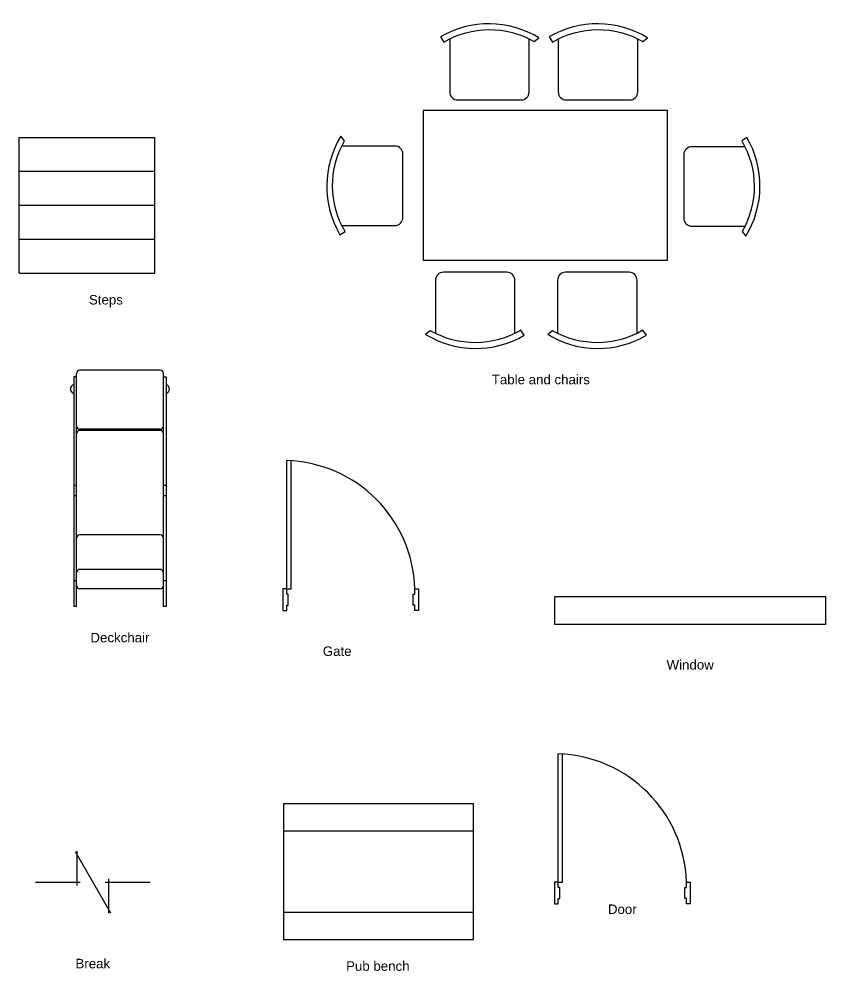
# Model space of a CAD drawing. Header units: metres. Extents: x -1.9 to 9.2, y 0.3 to 7.4.
# Drawn here: x -1.94 to 4, y 0.35 to 7.35 of the extents above; entities that cross this region are included whole.
import ezdxf

# ---------------------------------------------------------------- set-up
doc = ezdxf.new("R2010")
doc.units = ezdxf.units.M
doc.layers.get('0').update_dxf_attribs({"lineweight": 25, "true_color": 0xffffff})
doc.layers.add('Buildings', color=6, linetype='Continuous', lineweight=25, true_color=0xff00ff)
doc.layers.add('Furniture', color=136, linetype='Continuous', lineweight=25, true_color=0x008080)
doc.styles.add('textstyle18', font='')
doc.styles.add('textstyle19', font='')
doc.styles.add('textstyle20', font='')
doc.styles.add('textstyle21', font='')
doc.styles.add('textstyle22', font='')
doc.styles.add('textstyle23', font='')
doc.styles.add('textstyle24', font='')
doc.styles.add('textstyle25', font='')
doc.styles.get('textstyle18').set_extended_font_data('Arial')
doc.styles.get('textstyle19').set_extended_font_data('Arial')
doc.styles.get('textstyle20').set_extended_font_data('Arial')
doc.styles.get('textstyle21').set_extended_font_data('Arial')
doc.styles.get('textstyle22').set_extended_font_data('Arial')
doc.styles.get('textstyle23').set_extended_font_data('Arial')
doc.styles.get('textstyle24').set_extended_font_data('Arial')
doc.styles.get('textstyle25').set_extended_font_data('Arial')

# ---------------------------------------------------------------- blocks, each defined once
blk = doc.blocks.new('Structure - window')
at = {"layer": 'Buildings', "flags": 128}
blk.add_lwpolyline([(0, -0.1), (1, -0.1), (1, 0.1), (0, 0.1)], close=True, dxfattribs=at)
blk = doc.blocks.new('Building - Door')
at = {"layer": 'Buildings'}
for p, q in [((0.028, 0), (0.028, 0.944)), ((0.06, 0), (0.06, 0.9434)), ((0, 0), (0, -0.16)), ((0.028, 0), (0, 0)), ((0.028, -0.04), (0.028, 0)), ((0.04, -0.04), (0.028, -0.04)), ((0.04, -0.12), (0.04, -0.04)), ((0.028, -0.16), (0.028, -0.12)), ((0.028, -0.12), (0.04, -0.12)), ((0, -0.16), (0.028, -0.16))]:
    blk.add_line(p, q, dxfattribs=at)
blk.add_lwpolyline([(0.028, 0), (0.06, 0)], dxfattribs=at)
blk.add_lwpolyline([(1, 0), (1, -0.16), (0.972, -0.16), (0.972, -0.12), (0.96, -0.12), (0.96, -0.04), (0.972, -0.04), (0.972, 0)], close=True, dxfattribs=at)
blk.add_arc((-0.0014, -0.0294), 0.9738, 1.72729, 88.27271, dxfattribs=at)
blk = doc.blocks.new('Furniture - Gate')
at = {"layer": 'Furniture'}
for p, q in [((0.028, 0.16), (0.028, 1.104)), ((0.06, 0.16), (0.06, 1.1034)), ((0, 0.16), (0, 0)), ((0.028, 0.16), (0, 0.16)), ((0.028, 0.12), (0.028, 0.16)), ((0.04, 0.12), (0.028, 0.12)), ((0.04, 0.04), (0.04, 0.12)), ((0.028, 0), (0.028, 0.04)), ((0.028, 0.04), (0.04, 0.04)), ((0, 0), (0.028, 0))]:
    blk.add_line(p, q, dxfattribs=at)
blk.add_lwpolyline([(0.028, 0.16), (0.06, 0.16)], dxfattribs=at)
blk.add_lwpolyline([(1, 0.16), (1, 0), (0.972, 0), (0.972, 0.04), (0.96, 0.04), (0.96, 0.12), (0.972, 0.12), (0.972, 0.16)], close=True, dxfattribs=at)
blk.add_arc((-0.0014, 0.1306), 0.9738, 1.72729, 88.27271, dxfattribs=at)
blk = doc.blocks.new('Furniture - Steps')
at = {"layer": 'Furniture'}
for p, q in [((0, 0), (0, 1)), ((0, 1), (1, 1)), ((1, 0), (1, 1)), ((0, 0.75), (1, 0.75)), ((0, 0.5), (1, 0.5)), ((0, 0.25), (1, 0.25)), ((0, 0), (1, 0))]:
    blk.add_line(p, q, dxfattribs=at)
blk = doc.blocks.new('Buildings - Breakline')
at = {"layer": 'Buildings'}
for p, q in [((0.2921, 0.2252), (0.5521, -0.2252)), ((0.3048, 0.2286), (0.3048, -0.0254)), ((0, 0), (0.3302, 0)), ((0.514, 0), (0.8442, 0)), ((0.5394, -0.2286), (0.5394, 0.0254))]:
    blk.add_line(p, q, dxfattribs=at)
blk = doc.blocks.new('Picnic table kids')
at = {"layer": 'Furniture', "flags": 128}
for points in [[(0, 0.8), (1.4, 0.8), (1.4, 1), (0, 1)], [(0, 0), (1.4, 0), (1.4, 1), (0, 1)], [(0, 0), (1.4, 0), (1.4, 0.2), (0, 0.2)]]:
    blk.add_lwpolyline(points, close=True, dxfattribs=at)
blk = doc.blocks.new('chair')
at = {"layer": 'Furniture', "flags": 128}
blk.add_lwpolyline([(0.2901, 0.1154), (0.2901, 0.507, 0.414214), (0.2316, 0.5656), (-0.2367, 0.5656, 0.414214), (-0.2952, 0.507), (-0.2952, 0.1154)], format="xyb", dxfattribs=at)
blk.add_lwpolyline([(-0.3675, 0.1086, 0.276838), (0.3584, 0.1016), (0.3336, 0.1389, -0.269739), (-0.3333, 0.1357)], format="xyb", close=True, dxfattribs=at)
blk = doc.blocks.new('Furniture - Table and chairs')
at = {"layer": 'Furniture', "flags": 128}
blk.add_lwpolyline([(-0.585, -0.5442), (1.215, -0.5442), (1.215, 0.5558), (-0.585, 0.5558)], close=True, dxfattribs=at)
at = {"layer": 'Furniture'}
for p, rotation in [((-0.1, 1.2), 180), ((0.7, 1.2), 180), ((-1.3, 0), 270), ((1.9, 0), 90)]:
    blk.add_blockref('chair', p, dxfattribs=dict(at, rotation=rotation))
for p in [(-0.2, -1.2), (0.7, -1.2)]:
    blk.add_blockref('chair', p, dxfattribs=at)
blk = doc.blocks.new('Furniture - deckchair')
at = {"layer": 'Furniture'}
for p, q in [((-0.3436, -0.4844), (-0.3436, 0.8542)), ((0.2714, 0.8792), (-0.3186, 0.8792)), ((0.2964, -0.4844), (0.2964, 0.8542)), ((-0.3436, 0.8292), (-0.3636, 0.8292)), ((-0.3636, 0.8292), (-0.3636, -0.8608)), ((-0.3436, -0.8608), (-0.3436, 0.8292)), ((0.2964, -0.8608), (0.2964, 0.8292)), ((0.2964, 0.8292), (0.3164, 0.8292)), ((0.3164, 0.8292), (0.3164, -0.8608)), ((0.2714, 0.4437), (-0.3186, 0.4437)), ((0.2714, 0.4353), (-0.3186, 0.4353)), ((-0.3436, 0.0291), (-0.3636, 0.0291)), ((0.3164, 0.0291), (0.2964, 0.0291)), ((-0.3436, -0.0455), (-0.3636, -0.0455)), ((0.3164, -0.0455), (0.2964, -0.0455)), ((0.2714, -0.3335), (-0.3186, -0.3335)), ((0.2714, -0.588), (-0.3186, -0.588)), ((-0.3436, -0.6719), (-0.3636, -0.6719)), ((0.3164, -0.6719), (0.2964, -0.6719)), ((0.2714, -0.7312), (-0.3186, -0.7312)), ((-0.3436, -0.8608), (-0.3636, -0.8608)), ((0.3164, -0.8608), (0.2964, -0.8608))]:
    blk.add_line(p, q, dxfattribs=at)
for centre, radius, start, end in [((-0.3186, 0.8542), 0.025, 90, 180), ((0.2714, 0.8542), 0.025, 0, 90), ((-0.3536, 0.7397), 0.035, 106.60155, 253.39845), ((0.3064, 0.7397), 0.035, 286.60155, 73.39845), ((-0.3186, 0.4687), 0.025, 180, 270), ((-0.3186, 0.4103), 0.025, 90, 180), ((0.2714, 0.4687), 0.025, 270, 0), ((0.2714, 0.4103), 0.025, 0, 90), ((-0.3186, -0.3585), 0.025, 90, 180), ((0.2714, -0.3585), 0.025, 0, 90), ((-0.3186, -0.613), 0.025, 90, 180), ((0.2714, -0.613), 0.025, 0, 90), ((-0.3186, -0.7062), 0.025, 180, 270), ((0.2714, -0.7062), 0.025, 270, 0)]:
    blk.add_arc(centre, radius, start, end, dxfattribs=at)

msp = doc.modelspace()

# ---------------------------------------------------------------- block references
for name, p in [('Furniture - Table and chairs', (1.6186, 6.1245)), ('Building - Door', (2, 1))]:
    msp.add_blockref(name, p)
at = {"layer": 'Buildings'}
msp.add_blockref('Furniture - Gate', (0, 3), dxfattribs=at)
at = {"layer": 'Buildings', "xscale": 2}
msp.add_blockref('Structure - window', (2, 3), dxfattribs=at)
at = {"layer": 'Furniture'}
for name, p in [('Furniture - Steps', (-1.9434, 5.4835)), ('Furniture - deckchair', (-1.1764, 3.8908)), ('Picnic table kids', (0.0044, 0.5771)), ('Buildings - Breakline', (-1.8221, 1))]:
    msp.add_blockref(name, p, dxfattribs=at)

# ---------------------------------------------------------------- texts
at = {"color": 30, "true_color": 0xff7f00, "insert": (0.4, 2.7), "char_height": 0.07, "attachment_point": 5, "style": 'textstyle22'}
msp.add_mtext('Gate', dxfattribs=at)
at = {"layer": 'Buildings', "color": 30, "true_color": 0xff7f00, "char_height": 0.07, "attachment_point": 5}
for s, insert, style in [('Window', (3, 2.6), 'textstyle18'), ('Door', (2.5, 0.8), 'textstyle23')]:
    msp.add_mtext(s, dxfattribs=dict(at, insert=insert, style=style))
at = {"layer": 'Furniture', "color": 30, "true_color": 0xff7f00, "char_height": 0.07, "attachment_point": 5}
for s, insert, style in [('Steps', (-1.3036, 5.2775), 'textstyle25'), ('Table and chairs', (1.9, 4.7), 'textstyle19'), ('Deckchair', (-1.2, 2.8), 'textstyle24'), ('Break', (-1.4, 0.4), 'textstyle21'), ('Pub bench', (0.6993, 0.3815), 'textstyle20')]:
    msp.add_mtext(s, dxfattribs=dict(at, insert=insert, style=style))

doc.saveas('drawing.dxf')
